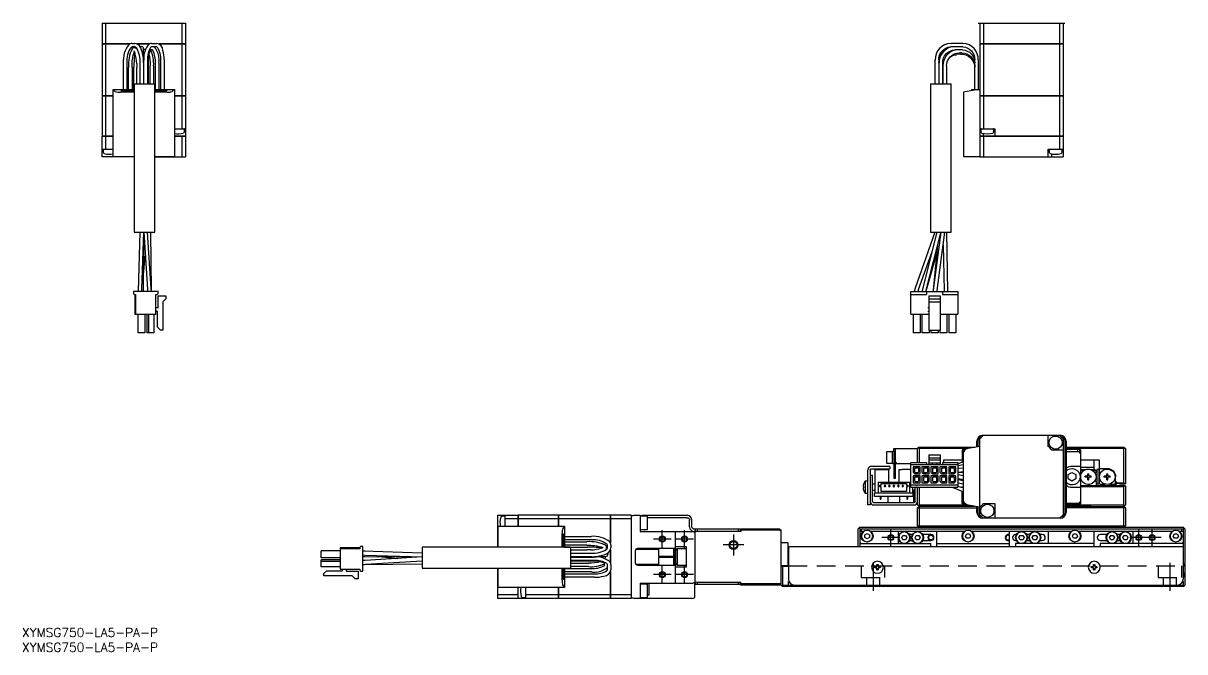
# Model space of a CAD drawing. Extents: x 0 to 817, y -8 to 478.
# Drawn here: x 0.4 to 391.7, y -8 to 203.9 of the extents above; entities that cross this region are included whole.
import ezdxf

# ---------------------------------------------------------------- set-up
doc = ezdxf.new("R2010")
doc.units = 0
doc.header["$LTSCALE"] = 0.5
doc.linetypes.add('CENTER', pattern=[50.8, 31.75, -6.35, 6.35, -6.35])
doc.linetypes.add('DASHED', pattern=[19.05, 12.7, -6.35])
for name, color, linetype in [('MSM_CENTER', 1, 'CENTER'), ('MSM_CONTINUOUS', 7, 'CONTINUOUS'), ('MSM_DASHED', 4, 'DASHED'), ('MSM_NARROW', 5, 'CONTINUOUS'), ('MSM_PART_NUMBER', 7, 'CONTINUOUS')]:
    doc.layers.add(name, color=color, linetype=linetype)
doc.styles.get("Standard").update_dxf_attribs({"font": 'txt.shx', "height": 1, "bigfont": 'bigfont.shx'})

msp = doc.modelspace()

# ---------------------------------------------------------------- linework, layer by layer
at = {"layer": 'MSM_CENTER'}
for p, q in [((215.67, 27), (215.67, 33)), ((223.17, 27), (223.17, 33)), ((239.67, 31.5), (239.67, 24.5)), ((292.67, 27.5), (292.67, 33.5)), ((376.17, 27.5), (376.17, 33.5)), ((380.67, 27.5), (380.67, 33.5)), ((218.67, 30), (212.67, 30)), ((226.17, 30), (220.17, 30)), ((243.17, 28), (236.17, 28)), ((295.67, 30.5), (289.67, 30.5)), ((383.67, 30.5), (373.17, 30.5)), ((215.67, 15), (215.67, 21)), ((223.17, 15), (223.17, 21)), ((286.67, 22), (286.67, 12.5)), ((386.67, 22), (386.67, 12.5)), ((218.67, 18), (212.67, 18)), ((226.17, 18), (220.17, 18))]:
    msp.add_line(p, q, dxfattribs=at)
at = {"layer": 'MSM_CONTINUOUS'}
for p, q in [((27, 203.9), (27, 196.91)), ((27, 203.9), (55, 203.9)), ((28.15, 203.9), (28.15, 196.91)), ((53.85, 203.9), (53.85, 196.91)), ((55, 203.9), (55, 196.91)), ((322.05, 203.9), (351.29, 203.9)), ((322.67, 203.9), (322.67, 196.91)), ((323.83, 203.9), (323.83, 196.91)), ((349.52, 203.9), (349.52, 196.91)), ((350.67, 203.9), (350.67, 196.91)), ((36.29, 196.91), (27, 196.91)), ((27, 196.9), (27, 179.41)), ((27, 196.9), (36.27, 196.9)), ((27.01, 196.9), (27.01, 196.91)), ((28.15, 196.9), (28.15, 179.41)), ((28.16, 196.9), (28.16, 196.91)), ((37.05, 197.1), (38, 197.1)), ((38.02, 195.9), (37.05, 195.9)), ((42.9, 196.91), (38.65, 196.91)), ((38.68, 196.9), (42.88, 196.9)), ((39.83, 195.94), (40.01, 196.06)), ((40.01, 196.06), (40.21, 196.1)), ((43.6, 197.1), (45.35, 197.1)), ((45.35, 195.9), (43.6, 195.9)), ((55, 196.91), (45.95, 196.91)), ((45.97, 196.9), (55, 196.9)), ((53.85, 196.9), (53.85, 196.91)), ((53.85, 196.9), (53.85, 179.41)), ((54.99, 196.9), (54.99, 196.91)), ((55, 196.9), (55, 179.41)), ((316.92, 197.1), (312.82, 197.1)), ((316.92, 195.9), (312.82, 195.9)), ((312.83, 195.89), (312.86, 195.9)), ((322.67, 196.91), (350.67, 196.91)), ((322.67, 196.9), (322.67, 158.9)), ((350.67, 196.9), (322.67, 196.9)), ((322.68, 196.9), (322.68, 196.91)), ((323.82, 196.9), (323.82, 196.91)), ((323.83, 196.9), (323.83, 179.41)), ((349.51, 196.9), (349.51, 196.91)), ((349.52, 196.9), (349.52, 179.41)), ((350.66, 196.9), (350.66, 196.91)), ((350.67, 196.9), (350.67, 179.41)), ((37.83, 194.38), (37.67, 194.43)), ((38.04, 195.57), (38.08, 195.56)), ((38.08, 195.56), (38.28, 195.49)), ((40.87, 195.09), (40.92, 195.1)), ((40.92, 195.1), (41.33, 195.1)), ((41.33, 195.1), (41.36, 195.1)), ((41.36, 195.1), (41.59, 195.04)), ((42.43, 192.55), (42.5, 190.5)), ((43.94, 194.9), (43.21, 194.9)), ((316.76, 194.9), (314.28, 194.9)), ((316.16, 193.42), (314.77, 193.3)), ((316.61, 193.9), (315.73, 193.9)), ((34.1, 191.5), (34.1, 181.5)), ((35.3, 190.5), (35.3, 181.5)), ((35.9, 181.5), (35.9, 189.01)), ((37.1, 189.01), (37.1, 181.5)), ((37.7, 181.5), (37.7, 189.04)), ((38.65, 188.92), (38.65, 188.96)), ((38.65, 183.5), (38.65, 188.94)), ((39.75, 183.5), (39.75, 190.5)), ((40.95, 190.5), (40.95, 183.5)), ((41.05, 183.5), (41.05, 191.5)), ((42.25, 191.5), (42.25, 183.5)), ((42.5, 190.5), (42.5, 183.5)), ((43.1, 183.5), (43.1, 189.5)), ((44.3, 189.5), (44.3, 183.5)), ((44.9, 181.5), (44.9, 190.5)), ((46.1, 190.5), (46.1, 181.5)), ((46.7, 181.5), (46.7, 191.5)), ((47.9, 191.5), (47.9, 181.5)), ((307.62, 183.5), (307.62, 191.5)), ((308.82, 191.5), (308.82, 183.5)), ((308.92, 183.5), (308.92, 190.5)), ((310.27, 191.21), (310.12, 190)), ((310.12, 190.5), (310.12, 183.5)), ((310.22, 190.5), (310.28, 191.21)), ((310.22, 183.5), (310.22, 190.5)), ((310.28, 191.24), (310.27, 191.21)), ((310.28, 191.21), (310.28, 191.24)), ((311.42, 189.5), (311.42, 183.5)), ((320.92, 181.5), (320.92, 191.5)), ((320.92, 189.01), (320.92, 189.25)), ((322.12, 191.5), (322.12, 181.5)), ((30.7, 159), (30.7, 181.5)), ((30.7, 181.5), (37.77, 181.5)), ((31.41, 180.89), (30.81, 181.5)), ((37.77, 180.63), (33.18, 180.63)), ((33.4, 181.5), (33.4, 181.11)), ((37.77, 181.11), (33.4, 181.11)), ((37.77, 183.5), (44.77, 183.5)), ((37.77, 183.5), (37.77, 133.5)), ((44.77, 133.5), (44.77, 183.5)), ((44.77, 181.5), (51.3, 181.5)), ((48.6, 181.11), (44.77, 181.11)), ((48.82, 180.63), (44.77, 180.63)), ((48.6, 181.5), (48.6, 181.11)), ((51.19, 181.5), (50.59, 180.89)), ((51.3, 181.5), (51.3, 159)), ((306.02, 183.5), (313.02, 183.5)), ((306.02, 183.5), (306.02, 133.5)), ((313.02, 133.5), (313.02, 183.5)), ((322.07, 181.5), (317.17, 180.63)), ((317.17, 180.63), (317.17, 159)), ((319.87, 181.5), (319.87, 181.11)), ((319.87, 181.5), (322.67, 181.5)), ((27, 179.41), (30.7, 179.41)), ((27, 179.4), (27, 165.8)), ((30.7, 179.4), (27, 179.4)), ((27.01, 179.4), (27.01, 179.41)), ((28.15, 179.4), (28.15, 165.8)), ((28.16, 179.4), (28.16, 179.41)), ((51.3, 179.41), (55, 179.41)), ((55, 179.4), (51.3, 179.4)), ((53.85, 179.4), (53.85, 179.41)), ((53.85, 179.4), (53.85, 168.3)), ((54.99, 179.4), (54.99, 179.41)), ((55, 179.4), (55, 165.8)), ((322.67, 179.41), (350.67, 179.41)), ((350.67, 179.4), (322.67, 179.4)), ((322.68, 179.4), (322.68, 179.41)), ((323.82, 179.4), (323.82, 179.41)), ((323.83, 179.4), (323.83, 168.3)), ((349.51, 179.4), (349.51, 179.41)), ((349.52, 179.4), (349.52, 165.8)), ((350.66, 179.4), (350.66, 179.41)), ((350.67, 179.4), (350.67, 165.8)), ((51.3, 168.3), (55, 168.3)), ((322.67, 168.3), (327.67, 168.3)), ((327.67, 168.3), (327.67, 165.8)), ((27, 165.8), (30.7, 165.8)), ((30.7, 165.79), (27, 165.79)), ((27, 158.9), (27, 165.79)), ((27.01, 165.8), (27.01, 165.79)), ((28.15, 165.79), (28.15, 161.4)), ((28.16, 165.8), (28.16, 165.79)), ((51.3, 165.8), (55, 165.8)), ((55, 165.79), (51.3, 165.79)), ((53.85, 165.8), (53.85, 165.79)), ((53.85, 165.79), (53.85, 158.9)), ((54.66, 167.31), (54.73, 168.08)), ((54.99, 165.8), (54.99, 165.79)), ((55, 165.79), (55, 158.9)), ((322.67, 165.8), (350.67, 165.8)), ((350.67, 165.79), (322.67, 165.79)), ((322.68, 165.8), (322.68, 165.79)), ((322.94, 168.08), (323.01, 167.31)), ((323.82, 165.8), (323.82, 165.79)), ((323.83, 165.79), (323.83, 158.9)), ((323.92, 165.8), (323.92, 166.73)), ((327.33, 167.31), (327.4, 168.08)), ((349.51, 165.8), (349.51, 165.79)), ((349.52, 165.79), (349.52, 161.4)), ((350.66, 165.8), (350.66, 165.79)), ((350.67, 165.79), (350.67, 158.9)), ((27, 161.4), (30.7, 161.4)), ((27.27, 161.19), (27.34, 160.42)), ((345.67, 158.9), (345.67, 161.4)), ((345.67, 161.4), (350.67, 161.4)), ((345.94, 161.19), (346.01, 160.42)), ((350.33, 160.42), (350.4, 161.19)), ((37.77, 158.9), (27, 158.9)), ((30.7, 159), (37.77, 159)), ((30.75, 159), (30.75, 158.9)), ((44.77, 159), (51.3, 159)), ((44.77, 158.9), (55, 158.9)), ((317.17, 159), (322.67, 159)), ((322.67, 158.9), (350.67, 158.9)), ((346.92, 158.9), (346.92, 159.84)), ((37.77, 133.5), (44.77, 133.5)), ((39.7, 133.5), (39.06, 113.61)), ((40.38, 114.29), (41, 133.5)), ((40.86, 114.16), (41, 133.48)), ((41, 133.48), (42.2, 114.28)), ((43.5, 114.36), (42.3, 133.5)), ((43.55, 113.83), (43.4, 133.5)), ((307.53, 133.5), (300.8, 114.53)), ((308.2, 133.5), (303.34, 114.26)), ((304.6, 113.94), (309.49, 133.28)), ((306.02, 133.5), (313.02, 133.5)), ((309.52, 133.5), (306.92, 113.91)), ((308.21, 113.74), (310.83, 133.5)), ((311.87, 113.6), (311.47, 133.5)), ((310.26, 129.2), (310.57, 113.65)), ((40.89, 119.02), (41.51, 125.34)), ((302.02, 114.09), (306.45, 126.57)), ((304.64, 113.99), (308.15, 126.31)), ((308.43, 129.08), (306.91, 113.9)), ((37.53, 113.5), (37.53, 112.78)), ((45.81, 113.5), (37.53, 113.5)), ((39.06, 113.61), (39.05, 113.5)), ((39.08, 114.33), (39.06, 113.5)), ((40.36, 113.5), (40.38, 114.29)), ((40.85, 113.5), (40.86, 114.16)), ((42.2, 114.28), (42.24, 113.5)), ((43.54, 113.5), (43.5, 114.36)), ((43.55, 113.5), (43.55, 114.1)), ((43.55, 113.5), (43.55, 113.83)), ((45.81, 112.78), (45.81, 113.5)), ((299.42, 113.5), (315.27, 113.5)), ((299.42, 105.85), (299.42, 113.5)), ((300.8, 114.54), (300.54, 113.5)), ((300.8, 114.53), (300.54, 113.5)), ((301.86, 113.5), (302.03, 114.1)), ((303.34, 114.26), (303.21, 113.5)), ((304.52, 113.5), (304.6, 113.94)), ((304.53, 113.5), (304.64, 113.99)), ((304.62, 113.5), (304.62, 112.48)), ((306.92, 113.91), (306.88, 113.5)), ((306.91, 113.9), (306.88, 113.5)), ((308.18, 113.5), (308.21, 113.74)), ((310.08, 113.5), (310.08, 112.48)), ((310.57, 113.65), (310.57, 113.5)), ((311.87, 113.5), (311.87, 113.67)), ((311.87, 113.5), (311.87, 113.6)), ((315.27, 113.5), (315.27, 105.85)), ((37.83, 112.48), (38.24, 112.48)), ((37.99, 112.48), (37.99, 105.85)), ((38.24, 112.48), (38.24, 105.85)), ((45.1, 105.85), (45.1, 112.48)), ((45.1, 112.48), (45.51, 112.48)), ((45.85, 108.1), (45.85, 111.95)), ((45.85, 111.95), (48.38, 111.95)), ((48.38, 110.95), (47.36, 109.93)), ((47.36, 109.93), (47.36, 100.39)), ((48.38, 111.95), (48.38, 110.95)), ((299.42, 112.48), (304.62, 112.48)), ((305.42, 111.95), (309.28, 111.95)), ((305.42, 111.95), (305.42, 100.39)), ((305.42, 110.95), (309.28, 110.95)), ((305.42, 109.93), (309.28, 109.93)), ((309.28, 111.95), (309.28, 100.39)), ((310.08, 112.48), (315.27, 112.48)), ((37.99, 105.85), (45.1, 105.85)), ((38.97, 105.85), (38.97, 99.5)), ((41.37, 105.85), (41.37, 99.5)), ((41.97, 105.85), (41.97, 99.5)), ((42.57, 105.85), (42.57, 99.5)), ((44.37, 105.85), (44.37, 99.5)), ((45.7, 107.95), (45.1, 107.95)), ((45.1, 106.8), (45.38, 106.8)), ((45.66, 101.39), (45.66, 106.52)), ((299.42, 105.85), (305.42, 105.85)), ((300.15, 105.85), (300.15, 99.5)), ((302.55, 105.85), (302.55, 99.5)), ((303.15, 105.85), (303.15, 99.5)), ((305.42, 107.95), (305.17, 107.95)), ((305.17, 106.8), (305.42, 106.8)), ((309.53, 107.95), (309.28, 107.95)), ((309.28, 106.8), (309.53, 106.8)), ((309.28, 105.85), (315.27, 105.85)), ((311.55, 105.85), (311.55, 99.5)), ((312.15, 105.85), (312.15, 99.5)), ((314.55, 105.85), (314.55, 99.5)), ((41.37, 99.5), (38.97, 99.5)), ((44.37, 99.5), (41.97, 99.5)), ((46.66, 100.39), (45.66, 101.39)), ((47.36, 100.39), (46.66, 100.39)), ((302.55, 99.5), (300.15, 99.5)), ((305.55, 99.5), (303.15, 99.5)), ((305.42, 100.39), (309.28, 100.39)), ((305.55, 100.39), (305.55, 99.5)), ((306.15, 100.39), (306.15, 99.5)), ((308.55, 99.5), (306.15, 99.5)), ((308.55, 100.39), (308.55, 99.5)), ((309.15, 100.39), (309.15, 99.5)), ((311.55, 99.5), (309.15, 99.5)), ((314.55, 99.5), (312.15, 99.5)), ((321.67, 61.12), (321.67, 63)), ((322.05, 61.19), (322.05, 63)), ((322.67, 38.15), (322.67, 63.85)), ((323.67, 65), (349.67, 65)), ((345.67, 61.25), (345.67, 65)), ((350.67, 63.85), (350.67, 38.16)), ((351.29, 63), (351.29, 39)), ((351.67, 63), (351.67, 39)), ((291.17, 59.4), (291.17, 55.6)), ((293.17, 59.4), (291.17, 59.4)), ((293.17, 55.5), (293.17, 59.5)), ((294.17, 59.5), (293.17, 59.5)), ((293.67, 59.5), (293.67, 60.5)), ((293.67, 60.5), (301.67, 60.5)), ((293.67, 59.5), (293.67, 57.5)), ((294.17, 50.5), (294.17, 60.5)), ((302.17, 61), (301.67, 60.5)), ((301.67, 55.81), (301.67, 60.5)), ((302.17, 60.5), (301.92, 60.75)), ((302.17, 61), (320.97, 61)), ((302.17, 60.5), (302.17, 55.81)), ((318.33, 60.5), (302.17, 60.5)), ((317.17, 60.5), (316.67, 60)), ((316.67, 60), (316.67, 55.89)), ((316.67, 59.5), (317.3, 59.5)), ((317.17, 59.5), (317.17, 60.3)), ((317.17, 60.3), (317.95, 60.3)), ((317.17, 43.18), (317.17, 58.82)), ((317.67, 60.3), (317.67, 60.06)), ((318.66, 60.59), (322.67, 61.3)), ((350.67, 60), (346.92, 60)), ((351.67, 61), (371.17, 61)), ((371.17, 60.5), (351.67, 60.5)), ((351.67, 60.3), (356.17, 60.3)), ((351.67, 59.5), (355.67, 59.5)), ((355.67, 59.5), (355.67, 60.3)), ((355.67, 59.5), (356.67, 59.5)), ((356.67, 60), (356.17, 60.5)), ((356.17, 60.3), (356.17, 59.5)), ((356.67, 42), (356.67, 60)), ((371.17, 61), (371.67, 60.5)), ((371.42, 60.75), (371.17, 60.5)), ((371.17, 49), (371.17, 60.5)), ((371.67, 60.5), (371.67, 48.7)), ((291.17, 55.6), (293.17, 55.6)), ((293.17, 55.5), (299.42, 55.5)), ((293.67, 57.5), (293.67, 55.5)), ((293.67, 55.5), (293.67, 50.5)), ((294.67, 55.5), (294.17, 56)), ((299.42, 47.53), (299.42, 55.81)), ((299.42, 55.81), (304.62, 55.81)), ((299.42, 55.1), (315.27, 55.1)), ((304.62, 55.81), (304.62, 55.1)), ((305.42, 58.38), (305.42, 55.35)), ((305.42, 58.38), (309.28, 58.38)), ((305.42, 57.36), (309.28, 57.36)), ((305.42, 56.66), (309.28, 56.66)), ((305.42, 55.66), (309.28, 55.66)), ((306.53, 55.66), (306.53, 55.1)), ((308.18, 55.66), (308.18, 55.1)), ((309.28, 58.38), (309.28, 55.35)), ((310.08, 55.81), (310.08, 55.1)), ((310.08, 55.81), (315.27, 55.81)), ((310.47, 56.7), (316.67, 56.7)), ((310.47, 55.81), (310.47, 56.7)), ((317.17, 56.1), (315.27, 55.3)), ((315.27, 55.81), (315.27, 47.53)), ((315.27, 54.75), (317.17, 55.17)), ((356.67, 56.7), (362.87, 56.7)), ((361.12, 53.5), (361.12, 56.7)), ((362.87, 56.7), (362.87, 52.55)), ((284.87, 41.5), (284.87, 53.3)), ((285.67, 53.2), (285.67, 41.5)), ((285.67, 51.5), (286.47, 51.5)), ((292.37, 54.5), (286.07, 54.5)), ((286.17, 53.7), (292.37, 53.7)), ((286.47, 42.7), (286.47, 51.5)), ((287.42, 53.5), (291.92, 53.5)), ((287.42, 45.5), (287.42, 53.5)), ((291.92, 53.5), (291.92, 49.2)), ((292.37, 54.5), (292.37, 53.7)), ((295.42, 53.5), (296.42, 53.5)), ((295.42, 49.2), (295.42, 53.5)), ((296.42, 53.5), (296.42, 53.4)), ((298.92, 53.4), (296.42, 53.4)), ((297.22, 53.4), (297.22, 53.5)), ((298.12, 53.5), (297.22, 53.5)), ((297.6, 53.4), (297.6, 53.5)), ((297.75, 53.4), (297.75, 53.5)), ((298.12, 53.4), (298.12, 53.5)), ((298.92, 53.5), (298.92, 53.4)), ((298.92, 53.5), (299.42, 53.5)), ((300.15, 54.37), (300.15, 52.57)), ((302.55, 54.37), (300.15, 54.37)), ((300.15, 52.57), (300.75, 51.97)), ((302.55, 51.37), (300.15, 51.37)), ((300.15, 51.37), (300.15, 48.97)), ((300.67, 53.92), (300.67, 52.67)), ((302.14, 53.92), (300.67, 53.92)), ((300.67, 52.67), (300.92, 52.42)), ((300.67, 50.92), (300.67, 49.67)), ((302.14, 50.92), (300.67, 50.92)), ((300.75, 51.97), (302.55, 51.97)), ((300.92, 52.42), (301.89, 52.42)), ((301.89, 52.42), (302.14, 52.67)), ((302.14, 52.67), (302.14, 53.92)), ((302.14, 49.67), (302.14, 50.92)), ((302.55, 51.97), (302.55, 54.37)), ((302.55, 48.97), (302.55, 51.37)), ((303.15, 54.37), (303.15, 52.57)), ((305.55, 54.37), (303.15, 54.37)), ((303.15, 52.57), (303.75, 51.97)), ((305.55, 51.37), (303.15, 51.37)), ((303.15, 51.37), (303.15, 48.97)), ((303.67, 53.92), (303.67, 52.67)), ((305.14, 53.92), (303.67, 53.92)), ((303.67, 52.67), (303.92, 52.42)), ((303.67, 50.92), (303.67, 49.67)), ((305.14, 50.92), (303.67, 50.92)), ((303.75, 51.97), (305.55, 51.97)), ((303.92, 52.42), (304.89, 52.42)), ((304.89, 52.42), (305.14, 52.67)), ((305.14, 52.67), (305.14, 53.92)), ((305.14, 49.67), (305.14, 50.92)), ((305.55, 51.97), (305.55, 54.37)), ((305.55, 49.57), (305.55, 51.37)), ((306.15, 54.37), (306.15, 52.57)), ((308.55, 54.37), (306.15, 54.37)), ((306.15, 52.57), (306.75, 51.97)), ((308.55, 51.37), (306.15, 51.37)), ((306.15, 51.37), (306.15, 48.97)), ((306.67, 53.92), (306.67, 52.67)), ((308.14, 53.92), (306.67, 53.92)), ((306.67, 52.67), (306.92, 52.42)), ((306.67, 50.92), (306.67, 49.67)), ((308.14, 50.92), (306.67, 50.92)), ((306.75, 51.97), (308.55, 51.97)), ((306.92, 52.42), (307.89, 52.42)), ((307.89, 52.42), (308.14, 52.67)), ((308.14, 52.67), (308.14, 53.92)), ((308.14, 49.67), (308.14, 50.92)), ((308.55, 51.97), (308.55, 54.37)), ((308.55, 49.57), (308.55, 51.37)), ((309.15, 54.37), (309.15, 52.57)), ((311.55, 54.37), (309.15, 54.37)), ((309.15, 52.57), (309.75, 51.97)), ((309.15, 51.37), (309.15, 49.57)), ((311.55, 51.37), (309.15, 51.37)), ((309.67, 53.92), (309.67, 52.67)), ((311.14, 53.92), (309.67, 53.92)), ((309.67, 52.67), (309.92, 52.42)), ((309.67, 50.92), (309.67, 49.67)), ((311.14, 50.92), (309.67, 50.92)), ((309.75, 51.97), (311.55, 51.97)), ((309.92, 52.42), (310.89, 52.42)), ((310.89, 52.42), (311.14, 52.67)), ((311.14, 52.67), (311.14, 53.92)), ((311.14, 49.67), (311.14, 50.92)), ((311.55, 51.97), (311.55, 54.37)), ((311.55, 48.97), (311.55, 51.37)), ((314.55, 54.37), (312.15, 54.37)), ((312.15, 54.37), (312.15, 51.97)), ((312.15, 51.97), (313.95, 51.97)), ((312.15, 51.37), (312.15, 48.97)), ((314.55, 51.37), (312.15, 51.37)), ((312.67, 53.92), (312.67, 52.67)), ((314.14, 53.92), (312.67, 53.92)), ((312.67, 52.67), (312.92, 52.42)), ((312.67, 50.92), (312.67, 49.67)), ((314.14, 50.92), (312.67, 50.92)), ((312.92, 52.42), (313.89, 52.42)), ((313.89, 52.42), (314.14, 52.67)), ((314.55, 52.57), (313.95, 51.97)), ((314.14, 52.67), (314.14, 53.92)), ((314.14, 49.67), (314.14, 50.92)), ((314.55, 52.57), (314.55, 54.37)), ((314.55, 49.57), (314.55, 51.37)), ((317.17, 53.94), (315.27, 53.78)), ((315.27, 52.57), (317.17, 52.73)), ((317.17, 52.41), (315.27, 52.37)), ((317.17, 51.34), (315.27, 51.61)), ((316.67, 52.4), (316.67, 52.69)), ((352.42, 51.72), (353.67, 52.44)), ((352.42, 50.28), (352.42, 51.72)), ((356.67, 54.5), (353.67, 54.5)), ((353.67, 52.44), (354.92, 51.72)), ((354.92, 51.72), (354.92, 50.28)), ((356.67, 54.2), (361.12, 54.2)), ((356.67, 53.5), (358.46, 53.5)), ((356.87, 53.5), (356.67, 53.3)), ((357.51, 53), (356.67, 53)), ((358.17, 50.86), (358.17, 51.15)), ((358.97, 51.15), (358.17, 51.15)), ((358.7, 51.15), (358.7, 50.86)), ((359.03, 52), (359.32, 52)), ((359.03, 51.21), (359.03, 52)), ((359.32, 51.47), (359.03, 51.47)), ((359.32, 51.21), (359.32, 52)), ((360.17, 51.15), (359.38, 51.15)), ((359.64, 50.86), (359.64, 51.15)), ((359.89, 53.5), (361.37, 53.5)), ((360.17, 50.86), (360.17, 51.15)), ((361.87, 53), (360.83, 53)), ((361.87, 53), (361.37, 53.5)), ((361.87, 52.54), (361.73, 52.46)), ((361.87, 53), (361.87, 52.54)), ((362.07, 53.5), (362.07, 48.5)), ((362.67, 53.5), (362.07, 53.5)), ((362.67, 53.5), (362.67, 48.5)), ((362.87, 53.8), (365.57, 53.8)), ((362.87, 52.55), (363.13, 52.4)), ((364.57, 50.86), (364.57, 51.15)), ((365.37, 51.15), (364.57, 51.15)), ((365.1, 51.15), (365.1, 50.86)), ((365.43, 52), (365.72, 52)), ((365.43, 51.21), (365.43, 52)), ((365.72, 51.47), (365.43, 51.47)), ((365.72, 51.21), (365.72, 52)), ((366.57, 51.15), (365.78, 51.15)), ((366.04, 50.86), (366.04, 51.15)), ((366.57, 50.86), (366.57, 51.15)), ((368.37, 48.5), (368.37, 51)), ((283.28, 47.7), (283.42, 47.7)), ((283.42, 47.3), (283.28, 47.3)), ((283.42, 48.45), (283.42, 48.43)), ((283.42, 47.7), (283.42, 47.3)), ((283.97, 49.5), (283.97, 45.5)), ((284.87, 49.5), (283.97, 49.5)), ((287.42, 48.5), (286.47, 48.5)), ((288.42, 49.2), (288.42, 45.5)), ((288.42, 49.2), (298.92, 49.2)), ((288.92, 48.15), (289.42, 48.15)), ((288.92, 47.65), (288.92, 48.15)), ((289.42, 47.65), (288.92, 47.65)), ((289.42, 48.7), (297.92, 48.7)), ((289.42, 48.15), (289.42, 48.7)), ((289.42, 46), (289.42, 47.65)), ((293.67, 50.5), (294.17, 50.5)), ((297.92, 48.7), (297.92, 48.15)), ((297.92, 48.15), (298.42, 48.15)), ((298.42, 47.65), (297.92, 47.65)), ((297.92, 47.65), (297.92, 46)), ((298.42, 48.15), (298.42, 47.65)), ((298.92, 49.2), (298.92, 45.5)), ((299.42, 48.24), (301.2, 48.24)), ((299.42, 47.53), (315.27, 47.53)), ((299.92, 47.53), (299.92, 45.5)), ((300.15, 48.97), (302.55, 48.97)), ((300.67, 49.67), (300.92, 49.42)), ((300.87, 42.7), (300.87, 47.5)), ((300.87, 47.5), (301.67, 47.5)), ((300.92, 49.42), (301.89, 49.42)), ((301.2, 48.14), (301.2, 48.24)), ((301.5, 48.24), (315.27, 48.24)), ((301.5, 48.24), (301.5, 48.14)), ((301.67, 41.5), (301.67, 47.53)), ((301.89, 49.42), (302.14, 49.67)), ((302.17, 47.53), (302.17, 41.5)), ((303.15, 48.97), (304.95, 48.97)), ((303.67, 49.67), (303.92, 49.42)), ((303.92, 49.42), (304.89, 49.42)), ((304.89, 49.42), (305.14, 49.67)), ((304.95, 48.97), (305.55, 49.57)), ((306.15, 48.97), (307.95, 48.97)), ((306.67, 49.67), (306.92, 49.42)), ((306.92, 49.42), (307.89, 49.42)), ((307.89, 49.42), (308.14, 49.67)), ((307.95, 48.97), (308.55, 49.57)), ((309.75, 48.97), (309.15, 49.57)), ((309.67, 49.67), (309.92, 49.42)), ((309.75, 48.97), (311.55, 48.97)), ((309.92, 49.42), (310.89, 49.42)), ((310.89, 49.42), (311.14, 49.67)), ((312.15, 48.97), (313.95, 48.97)), ((312.67, 49.67), (312.92, 49.42)), ((312.92, 49.42), (313.89, 49.42)), ((313.32, 47.53), (317.17, 45.9)), ((313.89, 49.42), (314.14, 49.67)), ((313.95, 48.97), (314.55, 49.57)), ((315.27, 50.4), (317.17, 50.12)), ((315.27, 50.11), (317.17, 49.74)), ((317.17, 48.52), (315.27, 48.89)), ((315.27, 47.88), (317.17, 47.27)), ((317.15, 47.21), (316.54, 47.47)), ((316.67, 49.84), (316.67, 50.2)), ((316.67, 47.43), (316.67, 47.41)), ((353.67, 49.56), (352.42, 50.28)), ((354.92, 50.28), (353.67, 49.56)), ((353.67, 47.5), (356.67, 47.5)), ((356.67, 48.1), (361.87, 48.1)), ((371.17, 47.6), (356.67, 47.6)), ((358.97, 50.86), (358.17, 50.86)), ((359.03, 50), (359.03, 50.8)), ((359.32, 50.53), (359.03, 50.53)), ((359.03, 50), (359.32, 50)), ((359.32, 50), (359.32, 50.8)), ((360.17, 50.86), (359.38, 50.86)), ((361.49, 49.67), (361.87, 49.46)), ((361.87, 49.46), (361.87, 48)), ((361.87, 48), (371.47, 48)), ((362.67, 48.5), (362.07, 48.5)), ((363.13, 49.6), (362.87, 49.45)), ((362.87, 49.45), (362.87, 48.8)), ((362.87, 48.8), (363.17, 48.5)), ((363.17, 48.5), (364.86, 48.5)), ((365.37, 50.86), (364.57, 50.86)), ((365.43, 50), (365.43, 50.8)), ((365.72, 50.53), (365.43, 50.53)), ((365.43, 50), (365.72, 50)), ((365.72, 50), (365.72, 50.8)), ((366.57, 50.86), (365.78, 50.86)), ((366.29, 48.5), (368.61, 48.5)), ((368.87, 49), (368.37, 49.5)), ((368.37, 48.65), (368.87, 49)), ((368.87, 49), (371.17, 49)), ((371.47, 48.5), (369.93, 48.5)), ((371.17, 49), (371.57, 48.6)), ((371.52, 47.95), (371.17, 47.6)), ((371.17, 41.5), (371.17, 47.6)), ((371.57, 48.6), (371.47, 48.5)), ((371.47, 48), (371.67, 47.8)), ((371.57, 48.6), (371.67, 48.7)), ((371.67, 47.8), (371.67, 41.5)), ((283.42, 46.57), (283.42, 46.55)), ((283.97, 45.5), (284.87, 45.5)), ((286.47, 46.5), (287.42, 46.5)), ((300.17, 45.5), (287.17, 45.5)), ((287.17, 44.3), (287.17, 45.5)), ((300.17, 44.3), (287.17, 44.3)), ((289.05, 44.3), (289.05, 43.5)), ((289.05, 43.5), (289.3, 43.5)), ((289.3, 44.3), (289.3, 43.5)), ((297.92, 46), (289.42, 46)), ((291.67, 44.3), (291.67, 42.3)), ((295.67, 42.3), (295.67, 44.3)), ((298.05, 44.3), (298.05, 43.5)), ((298.05, 43.5), (298.3, 43.5)), ((298.3, 44.3), (298.3, 43.5)), ((300.17, 44.3), (300.17, 45.5)), ((300.37, 42.5), (300.37, 46.5)), ((300.87, 46.5), (300.37, 46.5)), ((316.67, 42), (316.67, 46.11)), ((285.67, 41.5), (284.87, 41.5)), ((286.87, 42.3), (300.47, 42.3)), ((286.87, 41.5), (300.47, 41.5)), ((300.37, 42.5), (300.82, 42.5)), ((302.17, 41), (301.67, 41.5)), ((301.67, 40.5), (302.17, 41)), ((301.67, 40.5), (321.67, 40.5)), ((301.67, 34.5), (301.67, 40.5)), ((302.17, 41.5), (301.92, 41.25)), ((302.17, 41.5), (318.33, 41.5)), ((302.17, 41), (302.17, 34.5)), ((320.97, 41), (302.17, 41)), ((313.27, 41), (313.57, 41.3)), ((319.27, 41.3), (313.57, 41.3)), ((316.67, 42.5), (316.87, 42.5)), ((316.67, 42), (317.17, 41.5)), ((317.17, 41.7), (317.17, 42.23)), ((317.95, 41.7), (317.17, 41.7)), ((317.67, 41.94), (317.67, 41.7)), ((322.67, 40.7), (318.66, 41.41)), ((321.67, 39), (321.67, 40.88)), ((322.05, 39), (322.05, 40.81)), ((323.92, 42), (327.67, 42)), ((327.67, 42), (327.67, 37)), ((351.67, 42.1), (355.67, 42.1)), ((356.17, 41.7), (351.67, 41.7)), ((351.67, 41.5), (371.17, 41.5)), ((359.77, 41.3), (351.67, 41.3)), ((351.67, 41), (371.17, 41)), ((371.67, 40.5), (351.67, 40.5)), ((355.67, 41.7), (355.67, 42.1)), ((356.17, 42.23), (356.17, 41.7)), ((356.17, 41.5), (356.67, 42)), ((356.47, 42.5), (356.67, 42.5)), ((359.77, 41.3), (360.07, 41)), ((371.42, 41.25), (371.17, 41.5)), ((371.67, 41.5), (371.17, 41)), ((371.17, 34.5), (371.17, 41)), ((371.67, 40.5), (371.17, 41)), ((371.67, 40.5), (371.67, 34.5)), ((160.17, 38), (160.17, 27.23)), ((160.17, 38), (167.06, 38)), ((162.46, 37.73), (161.7, 37.66)), ((162.67, 38), (162.67, 34.3)), ((167.06, 36.85), (162.67, 36.85)), ((167.06, 34.3), (167.06, 38)), ((167.07, 37.99), (167.06, 37.99)), ((167.07, 36.84), (167.06, 36.84)), ((180.67, 38), (167.07, 38)), ((167.07, 38), (167.07, 34.3)), ((180.67, 36.85), (167.07, 36.85)), ((180.67, 34.3), (180.67, 38)), ((180.67, 37.99), (180.68, 37.99)), ((180.67, 36.84), (180.68, 36.84)), ((198.17, 38), (180.68, 38)), ((180.68, 38), (180.68, 34.3)), ((198.17, 36.85), (180.68, 36.85)), ((198.17, 38), (198.17, 28.73)), ((198.17, 37.99), (198.18, 37.99)), ((198.17, 36.84), (198.18, 36.84)), ((205.17, 38), (198.18, 38)), ((198.18, 28.71), (198.18, 38)), ((205.17, 36.85), (198.18, 36.85)), ((205.17, 38), (205.17, 10)), ((206.17, 38), (208.17, 38)), ((208.17, 38), (208.17, 32.5)), ((210.67, 37.75), (208.17, 37.75)), ((208.87, 37.75), (208.87, 38)), ((208.87, 38), (224.07, 38)), ((209.37, 38), (209.37, 37.75)), ((210.67, 33.25), (210.67, 37.75)), ((224.07, 37.2), (210.67, 37.2)), ((224.87, 34.1), (224.87, 36.4)), ((225.67, 34.1), (225.67, 36.4)), ((349.67, 37), (323.67, 37)), ((160.27, 34.25), (160.17, 34.25)), ((160.27, 34.3), (160.27, 27.23)), ((160.27, 34.3), (182.77, 34.3)), ((181.91, 27.23), (181.91, 31.82)), ((182.17, 33.59), (182.77, 34.19)), ((182.38, 27.23), (182.38, 31.6)), ((182.77, 31.6), (182.38, 31.6)), ((182.77, 34.3), (182.77, 27.23)), ((208.17, 33.25), (210.67, 33.25)), ((208.17, 32.5), (225.67, 32.5)), ((220.17, 26.87), (220.17, 32.5)), ((241.87, 33.3), (226.47, 33.3)), ((242.17, 32.5), (226.47, 32.5)), ((226.67, 32.5), (226.67, 15.5)), ((226.87, 32.5), (226.87, 33.3)), ((227.37, 33.3), (227.37, 32.5)), ((241.37, 32.5), (241.37, 33.3)), ((241.87, 33.3), (241.87, 32.5)), ((242.17, 33.5), (242.17, 32.5)), ((242.17, 33.5), (255.17, 33.5)), ((255.06, 33), (242.17, 33)), ((255.06, 33), (254.56, 33.5)), ((255.67, 32.69), (255.06, 33)), ((255.17, 33.5), (255.67, 33)), ((255.67, 14.5), (255.67, 33)), ((282.17, 34), (281.67, 33.5)), ((281.67, 27.5), (281.67, 33.5)), ((282.17, 33.5), (281.92, 33.75)), ((282.17, 34), (391.17, 34)), ((282.17, 33.5), (391.17, 33.5)), ((282.17, 33.5), (282.17, 27.5)), ((283.35, 32.5), (282.17, 32.5)), ((282.67, 33.5), (282.67, 32.5)), ((283.92, 31.43), (284.67, 31.87)), ((283.92, 30.57), (283.92, 31.43)), ((284.67, 31.87), (285.42, 31.43)), ((285.42, 31.43), (285.42, 30.57)), ((317.35, 32.5), (285.99, 32.5)), ((295.17, 32.5), (295.17, 28.5)), ((299.94, 31.5), (298.9, 31.5)), ((301.67, 34.5), (302.17, 34)), ((301.67, 34.5), (371.67, 34.5)), ((302.38, 34), (302.17, 34.5)), ((306.17, 31.5), (303.4, 31.5)), ((308.17, 27.5), (308.17, 32.5)), ((313.47, 34), (313.77, 34.3)), ((359.87, 34.3), (313.77, 34.3)), ((317.81, 31), (318.24, 31.75)), ((318.24, 31.75), (319.1, 31.75)), ((319.1, 31.75), (319.54, 31)), ((353.35, 32.5), (319.99, 32.5)), ((332.67, 27.5), (332.67, 32.5)), ((334.94, 31.5), (334.67, 31.5)), ((339.44, 31.5), (338.4, 31.5)), ((343.67, 31.5), (342.9, 31.5)), ((345.67, 32.5), (345.67, 28.5)), ((353.81, 31), (354.24, 31.75)), ((354.24, 31.75), (355.1, 31.75)), ((355.1, 31.75), (355.54, 31)), ((387.35, 32.5), (355.99, 32.5)), ((359.87, 34.3), (360.17, 34)), ((361.17, 27.5), (361.17, 32.5)), ((365.44, 31.5), (363.17, 31.5)), ((369.94, 31.5), (368.9, 31.5)), ((371.17, 34.5), (370.96, 34)), ((371.67, 34.5), (371.17, 34)), ((374.17, 32.5), (374.17, 28.5)), ((387.81, 31), (388.24, 31.75)), ((388.24, 31.75), (389.1, 31.75)), ((389.1, 31.75), (389.54, 31)), ((391.17, 32.5), (389.99, 32.5)), ((390.67, 32.5), (390.67, 33.5)), ((391.67, 33.5), (391.17, 34)), ((391.42, 33.75), (391.17, 33.5)), ((391.17, 33.5), (391.17, 16.5)), ((391.67, 33.5), (391.67, 22)), ((114.77, 27.47), (114.05, 27.47)), ((114.77, 19.19), (114.77, 27.47)), ((182.77, 30.9), (191.77, 30.9)), ((191.77, 29.7), (182.77, 29.7)), ((182.77, 29.1), (190.29, 29.1)), ((190.29, 27.9), (182.77, 27.9)), ((197.17, 26.98), (197.17, 27.95)), ((198.37, 27.95), (198.37, 27)), ((220.17, 27.5), (223.67, 27.5)), ((223.67, 27.5), (223.67, 20.5)), ((257.97, 28.75), (255.67, 28.75)), ((257.97, 28.75), (257.97, 21.1)), ((258.17, 27.5), (258.17, 16.5)), ((258.17, 27.5), (391.17, 27.5)), ((282.67, 28.5), (282.17, 29)), ((282.17, 28.5), (306.17, 28.5)), ((284.67, 30.13), (283.92, 30.57)), ((285.42, 30.57), (284.67, 30.13)), ((296.31, 30.5), (296.74, 31.25)), ((296.74, 29.75), (296.31, 30.5)), ((296.74, 31.25), (297.6, 31.25)), ((297.6, 29.75), (296.74, 29.75)), ((297.6, 31.25), (298.04, 30.5)), ((298.04, 30.5), (297.6, 29.75)), ((298.9, 29.5), (299.94, 29.5)), ((300.81, 30.5), (301.24, 31.25)), ((301.24, 29.75), (300.81, 30.5)), ((301.24, 31.25), (302.1, 31.25)), ((302.1, 29.75), (301.24, 29.75)), ((302.1, 31.25), (302.54, 30.5)), ((302.54, 30.5), (302.1, 29.75)), ((303.4, 29.5), (306.17, 29.5)), ((306.17, 27.5), (306.17, 28.5)), ((308.17, 28.5), (332.67, 28.5)), ((318.24, 30.25), (317.81, 31)), ((319.1, 30.25), (318.24, 30.25)), ((319.54, 31), (319.1, 30.25)), ((334.67, 29.5), (334.94, 29.5)), ((361.17, 28.5), (334.67, 28.5)), ((334.67, 28.5), (334.67, 27.5)), ((335.81, 30.5), (336.24, 31.25)), ((336.24, 29.75), (335.81, 30.5)), ((336.24, 31.25), (337.1, 31.25)), ((337.1, 29.75), (336.24, 29.75)), ((337.1, 31.25), (337.54, 30.5)), ((337.54, 30.5), (337.1, 29.75)), ((338.4, 29.5), (339.44, 29.5)), ((340.31, 30.5), (340.74, 31.25)), ((340.74, 29.75), (340.31, 30.5)), ((340.74, 31.25), (341.6, 31.25)), ((341.6, 29.75), (340.74, 29.75)), ((341.6, 31.25), (342.04, 30.5)), ((342.04, 30.5), (341.6, 29.75)), ((342.9, 29.5), (343.67, 29.5)), ((354.24, 30.25), (353.81, 31)), ((355.1, 30.25), (354.24, 30.25)), ((355.54, 31), (355.1, 30.25)), ((363.17, 29.5), (365.44, 29.5)), ((391.17, 28.5), (363.17, 28.5)), ((363.17, 28.5), (363.17, 27.5)), ((366.31, 30.5), (366.74, 31.25)), ((366.74, 29.75), (366.31, 30.5)), ((366.74, 31.25), (367.6, 31.25)), ((367.6, 29.75), (366.74, 29.75)), ((367.6, 31.25), (368.04, 30.5)), ((368.04, 30.5), (367.6, 29.75)), ((368.9, 29.5), (369.94, 29.5)), ((370.81, 30.5), (371.24, 31.25)), ((371.24, 29.75), (370.81, 30.5)), ((371.24, 31.25), (372.1, 31.25)), ((372.1, 29.75), (371.24, 29.75)), ((372.1, 31.25), (372.54, 30.5)), ((372.54, 30.5), (372.1, 29.75)), ((388.24, 30.25), (387.81, 31)), ((389.1, 30.25), (388.24, 30.25)), ((389.54, 31), (389.1, 30.25)), ((391.17, 29), (390.67, 28.5)), ((100.77, 23.63), (100.77, 26.03)), ((107.12, 26.03), (100.77, 26.03)), ((107.12, 23.63), (100.77, 23.63)), ((107.12, 27.01), (107.12, 19.9)), ((113.75, 27.01), (107.12, 27.01)), ((113.75, 26.76), (107.12, 26.76)), ((113.75, 27.17), (113.75, 26.76)), ((114.89, 25.94), (114.77, 25.95)), ((115.61, 25.92), (114.77, 25.94)), ((114.77, 24.64), (115.56, 24.62)), ((114.77, 24.15), (115.44, 24.14)), ((134.77, 25.3), (114.89, 25.94)), ((115.44, 24.14), (134.75, 24)), ((134.75, 24), (115.55, 22.8)), ((115.56, 24.62), (134.77, 24)), ((120.29, 24.11), (126.62, 23.49)), ((134.77, 27.23), (134.77, 20.23)), ((184.77, 27.23), (134.77, 27.23)), ((182.77, 27.3), (190.31, 27.3)), ((184.77, 27.23), (184.77, 20.23)), ((184.77, 26.35), (190.22, 26.35)), ((184.77, 25.25), (191.77, 25.25)), ((191.77, 24.05), (184.77, 24.05)), ((184.77, 23.95), (192.77, 23.95)), ((190.19, 26.35), (190.23, 26.35)), ((195.65, 27.17), (195.71, 27.33)), ((196.37, 23.64), (196.32, 23.41)), ((196.37, 24.13), (196.37, 24.08)), ((196.37, 24.08), (196.37, 23.67)), ((196.37, 23.67), (196.37, 23.64)), ((196.84, 26.92), (196.76, 26.72)), ((196.85, 26.96), (196.84, 26.92)), ((197.21, 25.17), (197.34, 24.99)), ((197.34, 24.99), (197.37, 24.79)), ((198.17, 26.32), (198.17, 22.12)), ((198.18, 22.1), (198.18, 26.35)), ((206.67, 21.9), (206.67, 26.1)), ((214.37, 26.5), (206.78, 26.5)), ((207.47, 26.9), (219.87, 26.9)), ((214.37, 26.9), (214.37, 24.25)), ((214.37, 24.25), (219.57, 24.25)), ((219.57, 23.75), (214.37, 23.75)), ((214.37, 23.75), (214.37, 21.1)), ((219.57, 24.25), (219.57, 26.9)), ((219.87, 26.5), (219.57, 26.5)), ((219.57, 21.1), (219.57, 23.75)), ((219.87, 21.5), (219.87, 26.5)), ((220.07, 26.3), (219.87, 26.5)), ((220.07, 26.88), (220.07, 21.12)), ((220.08, 26.87), (220.16, 26.84)), ((220.17, 26.87), (220.08, 26.87)), ((220.67, 26.75), (220.67, 21.25)), ((223.67, 26.75), (220.67, 26.75)), ((258.17, 27), (257.97, 27)), ((100.77, 20.63), (100.77, 23.03)), ((107.12, 23.03), (100.77, 23.03)), ((107.12, 22.43), (100.77, 22.43)), ((107.12, 20.63), (100.77, 20.63)), ((107.12, 19.9), (113.75, 19.9)), ((108.07, 19.62), (108.07, 19.9)), ((109.22, 19.9), (109.22, 19.3)), ((113.75, 19.9), (113.75, 19.49)), ((115.55, 22.8), (114.77, 22.76)), ((114.77, 21.46), (115.63, 21.5)), ((114.77, 21.45), (115.38, 21.45)), ((114.77, 21.45), (115.1, 21.45)), ((115.1, 21.45), (134.77, 21.6)), ((115.63, 21.5), (134.77, 22.7)), ((134.77, 20.23), (184.77, 20.23)), ((160.17, 20.23), (160.17, 10)), ((160.27, 20.23), (160.27, 13.7)), ((181.91, 16.18), (181.91, 20.23)), ((182.38, 16.4), (182.38, 20.23)), ((182.77, 20.23), (182.77, 13.7)), ((182.77, 20.1), (191.77, 20.1)), ((192.77, 22.75), (184.77, 22.75)), ((191.77, 22.5), (184.77, 22.5)), ((184.77, 21.9), (190.77, 21.9)), ((190.77, 20.7), (184.77, 20.7)), ((193.83, 22.57), (191.77, 22.5)), ((196.17, 21.06), (196.17, 21.79)), ((197.17, 19.65), (197.17, 21.4)), ((198.37, 21.4), (198.37, 19.65)), ((206.78, 21.5), (214.37, 21.5)), ((219.87, 21.1), (207.47, 21.1)), ((219.57, 21.5), (219.87, 21.5)), ((219.87, 21.5), (220.07, 21.7)), ((220.16, 21.15), (220.08, 21.13)), ((220.17, 21.13), (220.08, 21.13)), ((220.17, 15.1), (220.17, 21.13)), ((223.67, 20.5), (220.17, 20.5)), ((220.67, 21.25), (223.67, 21.25)), ((256.17, 21.1), (255.67, 20.6)), ((256.02, 20.95), (256.17, 20.8)), ((256.07, 21), (258.17, 21)), ((256.17, 21.1), (258.17, 21.1)), ((256.17, 20.8), (256.17, 14.5)), ((258.17, 20.8), (256.17, 20.8)), ((287.24, 20.7), (287.97, 20.7)), ((287.97, 20.3), (287.24, 20.3)), ((287.97, 20.7), (287.97, 21.43)), ((287.97, 19.57), (287.97, 20.3)), ((288.37, 21.43), (288.37, 20.7)), ((288.37, 20.7), (289.1, 20.7)), ((288.37, 20.3), (288.37, 19.57)), ((289.1, 20.3), (288.37, 20.3)), ((360.24, 20.7), (360.97, 20.7)), ((360.97, 20.3), (360.24, 20.3)), ((360.97, 20.7), (360.97, 21.43)), ((360.97, 19.57), (360.97, 20.3)), ((361.37, 21.43), (361.37, 20.7)), ((361.37, 20.7), (362.1, 20.7)), ((361.37, 20.3), (361.37, 19.57)), ((362.1, 20.3), (361.37, 20.3)), ((391.17, 21.7), (391.27, 21.6)), ((391.17, 21.5), (391.27, 21.6)), ((391.17, 21.4), (391.27, 21.4)), ((391.17, 21.2), (391.67, 21.2)), ((391.17, 20.8), (391.37, 21)), ((391.17, 21), (391.67, 21)), ((391.27, 21.6), (391.67, 22)), ((391.57, 21.9), (391.57, 21.7)), ((391.57, 21.8), (391.67, 21.7)), ((391.67, 21.7), (391.67, 14.5)), ((101.66, 18.34), (102.66, 19.34)), ((101.66, 17.64), (101.66, 18.34)), ((111.2, 17.64), (101.66, 17.64)), ((102.66, 19.34), (107.79, 19.34)), ((109.37, 19.15), (113.22, 19.15)), ((112.22, 16.62), (111.2, 17.64)), ((113.22, 16.62), (112.22, 16.62)), ((113.22, 19.15), (113.22, 16.62)), ((114.05, 19.19), (114.77, 19.19)), ((182.77, 16.4), (182.38, 16.4)), ((191.77, 18.9), (182.77, 18.9)), ((182.77, 18.3), (192.77, 18.3)), ((192.77, 17.1), (182.77, 17.1)), ((198.17, 19.03), (198.17, 10)), ((198.18, 10), (198.18, 19.05)), ((258.17, 14.5), (258.17, 15.7)), ((391.47, 18.5), (391.17, 18.5)), ((391.47, 17.3), (391.17, 17.3)), ((391.17, 15.7), (391.17, 14.5)), ((391.47, 17.3), (391.47, 18.5)), ((182.77, 13.7), (160.27, 13.7)), ((167.06, 10), (167.06, 13.7)), ((167.07, 10), (167.07, 13.7)), ((169.57, 13.7), (169.57, 10)), ((180.67, 10), (180.67, 13.7)), ((180.68, 13.7), (180.68, 10)), ((182.77, 13.81), (182.17, 14.41)), ((208.17, 15.1), (225.67, 15.1)), ((208.17, 15.1), (208.17, 10)), ((210.67, 14.75), (208.17, 14.75)), ((210.67, 10.25), (210.67, 14.75)), ((211.17, 15.1), (211.17, 11.05)), ((226.67, 15.5), (242.17, 15.5)), ((226.67, 10.38), (226.67, 15.48)), ((226.87, 14.7), (226.87, 15.5)), ((241.87, 14.7), (226.87, 14.7)), ((227.37, 15.5), (227.37, 14.7)), ((241.37, 14.7), (241.37, 15.5)), ((241.87, 15.5), (241.87, 14.7)), ((242.17, 14.5), (242.17, 15.5)), ((242.17, 15), (255.67, 15)), ((255.67, 14.5), (242.17, 14.5)), ((256.17, 14), (255.67, 14.5)), ((256.17, 14.5), (255.92, 14.25)), ((256.17, 14.5), (391.17, 14.5)), ((391.17, 14), (256.17, 14)), ((391.42, 14.25), (391.17, 14.5)), ((391.17, 14), (391.67, 14.5)), ((167.06, 11.15), (160.17, 11.15)), ((167.06, 10), (160.17, 10)), ((167.07, 11.15), (167.06, 11.15)), ((167.07, 10.01), (167.06, 10.01)), ((180.67, 10), (167.07, 10)), ((168.59, 10.34), (169.35, 10.27)), ((180.67, 11.15), (169.57, 11.15)), ((180.67, 11.15), (180.68, 11.15)), ((180.67, 10.01), (180.68, 10.01)), ((198.17, 11.15), (180.68, 11.15)), ((198.17, 10), (180.68, 10)), ((198.17, 11.15), (198.18, 11.15)), ((198.17, 10.01), (198.18, 10.01)), ((205.17, 11.15), (198.18, 11.15)), ((205.17, 10), (198.18, 10)), ((225.67, 10), (206.17, 10)), ((208.17, 10.25), (210.67, 10.25)), ((211.17, 11.05), (210.67, 11.05))]:
    msp.add_line(p, q, dxfattribs=at)
for centre, radius in [((348.17, 62.5), 2.23), ((365.57, 51), 2.6), ((325.17, 39.5), 2.23), ((284.67, 31), 2), ((297.17, 30.5), 2), ((301.67, 30.5), 2), ((318.67, 31), 2), ((336.67, 30.5), 2), ((341.17, 30.5), 2), ((354.67, 31), 2), ((367.17, 30.5), 2), ((371.67, 30.5), 2), ((388.67, 31), 2), ((215.67, 30), 0.783), ((223.17, 30), 0.783), ((239.67, 28), 1.23), ((292.67, 30.5), 0.783), ((306.17, 30.5), 0.783), ((376.17, 30.5), 0.783), ((380.67, 30.5), 0.783), ((215.67, 18), 0.783), ((223.17, 18), 0.783)]:
    msp.add_circle(centre, radius, dxfattribs=at)
at = {"layer": 'MSM_CONTINUOUS', "extrusion": (0, 0, -1)}
for centre, radius in [((-290.67, 47.9), 0.25), ((-292.17, 47.9), 0.25), ((-293.67, 47.9), 0.25), ((-295.17, 47.9), 0.25), ((-296.67, 47.9), 0.25), ((-284.67, 31), 1.9), ((-297.17, 30.5), 1.9), ((-301.67, 30.5), 1.9), ((-318.67, 31), 1.9), ((-336.67, 30.5), 1.9), ((-341.17, 30.5), 1.9), ((-354.67, 31), 1.9), ((-367.17, 30.5), 1.9), ((-371.67, 30.5), 1.9), ((-388.67, 31), 1.9), ((-288.17, 20.5), 2), ((-361.17, 20.5), 2)]:
    msp.add_circle(centre, radius, dxfattribs=at)
at = {"layer": 'MSM_CONTINUOUS'}
for centre, radius, start, end in [((42.81, 191.25), 8.74, 141.6765, 184.9803), ((42.99, 191.24), 7.72, 144.3313, 185.5619), ((37.08, 195.38), 1.72, 91.1046, 130.9976), ((37.12, 195.28), 0.622, 96.9392, 131.0969), ((37.56, 194.38), 2.75, 8.9432, 80.7276), ((37.81, 195.03), 0.889, 38.882, 76.1339), ((40.23, 195.47), 0.622, 5.0583, 91.8855), ((47.43, 192.34), 6.43, 134.963, 187.5807), ((49.36, 191.97), 7.13, 148.56, 183.8379), ((43.62, 195.65), 1.45, 90.4058, 120.4027), ((43.68, 195.43), 0.476, 98.6138, 146.2676), ((38.9, 191.43), 7.25, 6.3701, 38.0137), ((44.87, 194.54), 2.6, 4.529, 79.4489), ((45.24, 195.39), 0.517, 45.2404, 78.1418), ((39.86, 192.01), 6.86, 355.7338, 33.1423), ((313.02, 191.69), 5.41, 92.1273, 182.0933), ((314.49, 190.57), 5.57, 107.3809, 180.7723), ((316.71, 191.69), 5.41, 357.9657, 87.8137), ((48.6, 189.94), 12.73, 155.3814, 184.1546), ((37.79, 194.63), 0.978, 75.1348, 141.2961), ((64.56, 189.78), 26.87, 171.1484, 181.5762), ((37.17, 193.85), 0.846, 3.0873, 38.5311), ((24.9, 189.68), 13.77, 2.8028, 17.8241), ((37.83, 194.37), 1.21, 40.2216, 68.1544), ((31.12, 191.08), 8.65, 356.1439, 31.4476), ((28.02, 190.69), 12.93, 359.1445, 18.5736), ((-29.03, 191.78), 69.98, 359.4917, 3.0744), ((56.3, 189.79), 14.15, 159.6946, 173.3429), ((43.62, 194.36), 0.679, 127.4987, 149.8257), ((43.15, 194.67), 0.266, 34.411, 59.3913), ((33.37, 190.33), 10.96, 355.615, 24.1334), ((43.11, 193.97), 1.25, 39.0936, 47.7837), ((36.2, 191.02), 8.72, 356.5414, 25.3793), ((37.69, 191.37), 8.45, 354.0847, 5.9153), ((36.51, 191.61), 11.39, 359.4263, 15.9737), ((315.81, 189.52), 5.59, 105.9654, 180.2921), ((24.9, 189.68), 13.77, 357.0004, 357.0016), ((32.79, 184.09), 3.48, 246.6468, 276.5209), ((49.06, 185.14), 4.51, 266.9565, 289.8759), ((54.53, 168.1), 0.2, 355, 90), ((323.14, 168.1), 0.2, 90, 185), ((327.2, 168.1), 0.2, 355, 90), ((52.5, 172.6), 6, 258.463, 287.6292), ((54.17, 167.35), 0.5, 287.6292, 355), ((323.51, 167.35), 0.5, 185, 252.3708), ((325.17, 172.6), 6, 252.3708, 287.6292), ((326.84, 167.35), 0.5, 287.6292, 355), ((27.47, 161.21), 0.2, 108.1949, 185), ((346.14, 161.21), 0.2, 108.1949, 185), ((350.2, 161.21), 0.2, 355, 71.8051), ((27.83, 160.46), 0.5, 185, 252.3708), ((29.5, 165.71), 6, 252.3708, 281.537), ((346.51, 160.46), 0.5, 185, 252.3708), ((348.17, 165.71), 6, 252.3708, 287.6292), ((349.84, 160.46), 0.5, 287.6292, 355), ((37.83, 112.78), 0.3, 180, 270), ((45.51, 112.78), 0.3, 270, 0), ((45.38, 106.52), 0.28, 0, 90), ((45.7, 108.1), 0.15, 270, 0), ((323.67, 63), 2, 90, 180), ((349.67, 63), 2, 0, 90), ((317.67, 58.5), 1, 113.447, 180), ((355.67, 58.5), 1, 0, 90), ((286.07, 53.3), 1.2, 90, 180), ((353.67, 51), 3.5, 90, 124.8499), ((362.37, 51), 1.59, 100.8931, 126.1972), ((362.49, 50.89), 1.75, 115.4948, 127.006), ((362.37, 51), 1.59, 53.8028, 79.1069), ((286.47, 47.5), 3.19, 163.0947, 176.4096), ((286.47, 47.5), 3.19, 183.5904, 196.9053), ((286.47, 47.5), 3.2, 141.3178, 162.73), ((353.67, 51), 3.5, 235.1501, 270), ((362.49, 51.12), 1.75, 232.994, 235.4948), ((362.37, 51), 1.59, 233.8028, 259.1069), ((362.37, 51), 1.59, 280.8931, 306.1972), ((369.27, 47.75), 1, 48.5904, 131.4096), ((369.27, 48.75), 1, 228.5904, 311.4096), ((286.47, 47.5), 3.2, 197.27, 218.6822), ((317.67, 43.1), 1, 180, 261.4849), ((355.67, 43.1), 1, 270, 0), ((286.87, 42.7), 1.2, 180, 270), ((300.47, 42.7), 1.2, 270, 0), ((166.98, 35.5), 6, 162.3708, 191.537), ((161.74, 37.17), 0.5, 95, 162.3708), ((162.48, 37.53), 0.2, 18.1949, 95), ((224.07, 36.4), 1.6, 0, 90), ((323.67, 39), 2, 180, 270), ((349.67, 39), 2, 270, 0), ((186.54, 32.04), 4.64, 160.4546, 182.713), ((226.47, 34.1), 1.6, 180, 270), ((225.67, 31), 1.5, 48.1897, 90), ((306.17, 30.5), 1, 270, 90), ((334.67, 30.5), 1, 90, 270), ((343.67, 30.5), 1, 270, 90), ((363.17, 30.5), 1, 90, 270), ((114.05, 27.17), 0.3, 90, 180), ((191.21, 16.4), 12.73, 65.3814, 94.1546), ((192.53, 22.19), 8.74, 51.6765, 94.9803), ((192.52, 22.01), 7.72, 54.3313, 95.5619), ((195.9, 27.21), 0.978, 345.1348, 51.2961), ((196.55, 27.88), 0.622, 6.9392, 41.0969), ((196.65, 27.92), 1.72, 1.1046, 40.9976), ((332.17, 30.5), 0.783, 50.3451, 309.6549), ((190.95, 40.1), 13.77, 267.0004, 267.0016), ((191.05, 0.44), 26.87, 81.1484, 91.5762), ((190.95, 40.1), 13.77, 272.8028, 287.8241), ((192.35, 33.88), 8.65, 266.1439, 301.4476), ((191.96, 36.98), 12.93, 269.1445, 288.5736), ((193.05, 94.03), 69.98, 269.4917, 273.0744), ((193.62, 17.57), 6.43, 44.963, 97.5807), ((195.12, 27.83), 0.846, 273.0873, 308.5311), ((195.66, 27.44), 2.75, 278.9432, 350.7276), ((195.64, 27.17), 1.21, 310.2216, 338.1544), ((196.75, 24.77), 0.622, 275.0583, 1.8855), ((196.31, 27.19), 0.889, 308.882, 346.1339), ((219.87, 26.1), 0.802, 0.0987, 68.3566), ((107.79, 19.62), 0.28, 270, 0), ((191.61, 31.63), 10.96, 265.615, 294.1334), ((192.3, 28.8), 8.72, 266.5414, 295.3793), ((191.06, 8.7), 14.15, 69.6946, 83.3429), ((193.25, 15.64), 7.13, 58.56, 93.8379), ((192.71, 26.1), 7.25, 276.3701, 308.0137), ((195.63, 21.38), 0.679, 37.4987, 59.8257), ((195.82, 20.13), 2.6, 274.529, 349.4489), ((195.25, 21.89), 1.25, 309.0936, 317.7837), ((195.94, 21.85), 0.266, 304.411, 329.3913), ((196.7, 21.32), 0.476, 8.6138, 56.2676), ((196.67, 19.76), 0.517, 315.2404, 348.1418), ((196.92, 21.38), 1.45, 0.4058, 30.4027), ((219.87, 21.9), 0.801, 291.0802, 359.9383), ((288.17, 20.5), 0.435, 152.6335, 207.3665), ((288.17, 20.5), 0.435, 62.6335, 117.3665), ((288.17, 20.5), 0.435, 242.6335, 297.3665), ((288.17, 20.5), 0.435, 332.6335, 27.3665), ((361.17, 20.5), 0.435, 152.6335, 207.3665), ((361.17, 20.5), 0.435, 62.6335, 117.3665), ((361.17, 20.5), 0.435, 242.6335, 297.3665), ((361.17, 20.5), 0.435, 332.6335, 27.3665), ((391.27, 21.7), 0.3, 270, 0), ((109.37, 19.3), 0.15, 180, 270), ((114.05, 19.49), 0.3, 180, 270), ((186.41, 15.94), 4.51, 176.9565, 199.8759), ((192.64, 27.31), 8.45, 264.0847, 275.9153), ((193.28, 25.14), 6.86, 265.7338, 303.1423), ((192.89, 28.49), 11.39, 269.4263, 285.9737), ((260.17, 16.5), 2, 180, 270), ((389.17, 16.5), 2, 270, 0), ((173.87, 12.5), 6, 168.463, 197.6291), ((225.67, 16.6), 1.5, 270, 311.8103), ((168.63, 10.83), 0.5, 197.6292, 265), ((169.37, 10.47), 0.2, 265, 0), ((225.67, 11.5), 1.5, 270, 311.8103)]:
    msp.add_arc(centre, radius, start, end, dxfattribs=at)
at = {"layer": 'MSM_CONTINUOUS', "extrusion": (0, 0, -1)}
for centre, radius, start, end in [((-313.04, 191.68), 4.22, 357.5064, 87.069), ((-316.71, 191.69), 4.22, 92.8542, 182.5704), ((-50.86, 189.79), 13.78, 356.7908, 19.3093), ((-54.44, 190.97), 13.5, 357.9949, 5.1375), ((-27.31, 189.93), 15.8, 166.5872, 181.5576), ((-314.27, 190.6), 5.45, 1.1091, 66.0046), ((-314.41, 190.61), 4.29, 358.4892, 88.3121), ((-315.78, 189.54), 4.36, 359.4314, 89.3937), ((-315.16, 188.94), 4.37, 52.9581, 84.9542), ((-316.53, 189.05), 4.39, 85.0821, 180.1308), ((-316.57, 189.54), 4.36, 90.5892, 180.5857), ((-316.64, 190.61), 4.29, 91.642, 181.5567), ((-13.38, 189.7), 25.29, 178.5191, 181.6777), ((-323.67, 63), 1.62, 0, 80.2637), ((-336.67, 51), 19, 42.5374, 47.4626), ((-336.67, 51), 19, 132.5374, 137.4636), ((-349.67, 63), 1.62, 99.7266, 180), ((-318.97, 58.82), 1.8, 0, 80), ((-359.72, 74.05), 19, 312.3336, 317.6664), ((-305.17, 55.35), 0.25, 180, 270), ((-309.53, 55.35), 0.25, 270, 0), ((-286.17, 53.2), 0.5, 0, 90), ((-314.17, 51), 2.6, 140.6245, 147.6106), ((-353.67, 51), 2.75, 43.3418, 316.6582), ((-359.17, 51), 2.6, 15.9424, 344.0576), ((-358.97, 51.21), 0.06, 180, 270), ((-359.38, 51.21), 0.06, 270, 0), ((-362.26, 50.89), 1.75, 120, 127.006), ((-365.37, 51.21), 0.06, 180, 270), ((-365.57, 51), 2.8, 90, 180), ((-365.78, 51.21), 0.06, 270, 0), ((-301.35, 48.14), 0.15, 180, 0), ((-314.17, 51), 2.6, 197.9182, 205.7504), ((-319.67, 51), 2.75, 335.38, 341.7789), ((-358.97, 50.8), 0.06, 90, 180), ((-359.38, 50.8), 0.06, 0, 90), ((-362.26, 51.12), 1.75, 232.994, 240), ((-365.37, 50.8), 0.06, 90, 180), ((-365.78, 50.8), 0.06, 0, 90), ((-318.97, 43.18), 1.8, 280, 0), ((-286.87, 42.7), 0.4, 270, 0), ((-300.47, 42.7), 0.4, 180, 270), ((-336.72, 27.95), 19, 42.3336, 47.6664), ((-206.17, 36.5), 1.5, 48.1897, 90), ((-224.07, 36.4), 0.8, 90, 180), ((-323.67, 39), 1.62, 279.7264, 0), ((-336.67, 51), 19, 312.5364, 317.4626), ((-336.67, 51), 19, 222.5364, 227.4636), ((-349.67, 39), 1.62, 180, 260.2833), ((-226.47, 34.1), 0.8, 270, 0), ((-191.06, 14.14), 13.78, 86.7908, 109.3093), ((-190.97, 51.62), 25.29, 268.5191, 271.6777), ((-192.24, 10.56), 13.5, 87.9949, 95.1375), ((-207.47, 26.1), 0.8, 0, 90), ((-219.87, 26.1), 0.8, 90, 105.1266), ((-191.2, 37.69), 15.8, 256.5872, 271.5576), ((-207.47, 21.9), 0.8, 270, 0), ((-219.87, 21.9), 0.8, 254.8734, 270), ((-288.17, 20.5), 0.95, 347.8468, 12.1532), ((-288.17, 20.5), 0.95, 77.8468, 102.1532), ((-288.17, 20.5), 0.95, 257.8468, 282.1532), ((-288.17, 20.5), 0.95, 167.8468, 192.1532), ((-361.17, 20.5), 0.95, 347.8468, 12.1532), ((-361.17, 20.5), 0.95, 77.8468, 102.1532), ((-361.17, 20.5), 0.95, 257.8468, 282.1532), ((-361.17, 20.5), 0.95, 167.8468, 192.1532), ((-206.17, 11.5), 1.5, 270, 311.8103)]:
    msp.add_arc(centre, radius, start, end, dxfattribs=at)
at = {"layer": 'MSM_DASHED'}
for p, q in [((258.17, 21), (391.17, 21)), ((282.67, 21), (282.67, 17)), ((290.67, 17), (290.67, 21)), ((382.67, 21), (382.67, 17)), ((390.67, 17), (390.67, 21)), ((282.67, 17), (290.67, 17)), ((284.42, 17), (284.42, 14)), ((288.92, 14), (288.92, 17)), ((382.67, 17), (390.67, 17)), ((384.42, 17), (384.42, 14)), ((388.92, 14), (388.92, 17))]:
    msp.add_line(p, q, dxfattribs=at)
at = {"layer": 'MSM_NARROW'}
for centre, radius in [((292.67, 30.5), 1), ((376.17, 30.5), 1), ((380.67, 30.5), 1), ((215.67, 30), 1), ((223.17, 30), 1), ((239.67, 28), 1.5), ((215.67, 18), 1), ((223.17, 18), 1)]:
    msp.add_circle(centre, radius, dxfattribs=at)
for centre, start, end in [((306.17, 30.5), 90, 270), ((332.17, 30.5), 60, 300)]:
    msp.add_arc(centre, 1, start, end, dxfattribs=at)

# ---------------------------------------------------------------- texts
at = {"layer": 'MSM_PART_NUMBER'}
for p in [(0, -3), (0, -8)]:
    msp.add_text('XYMSG750-LA5-PA-P', height=3, dxfattribs=at).set_placement(p)

doc.saveas('drawing.dxf')
